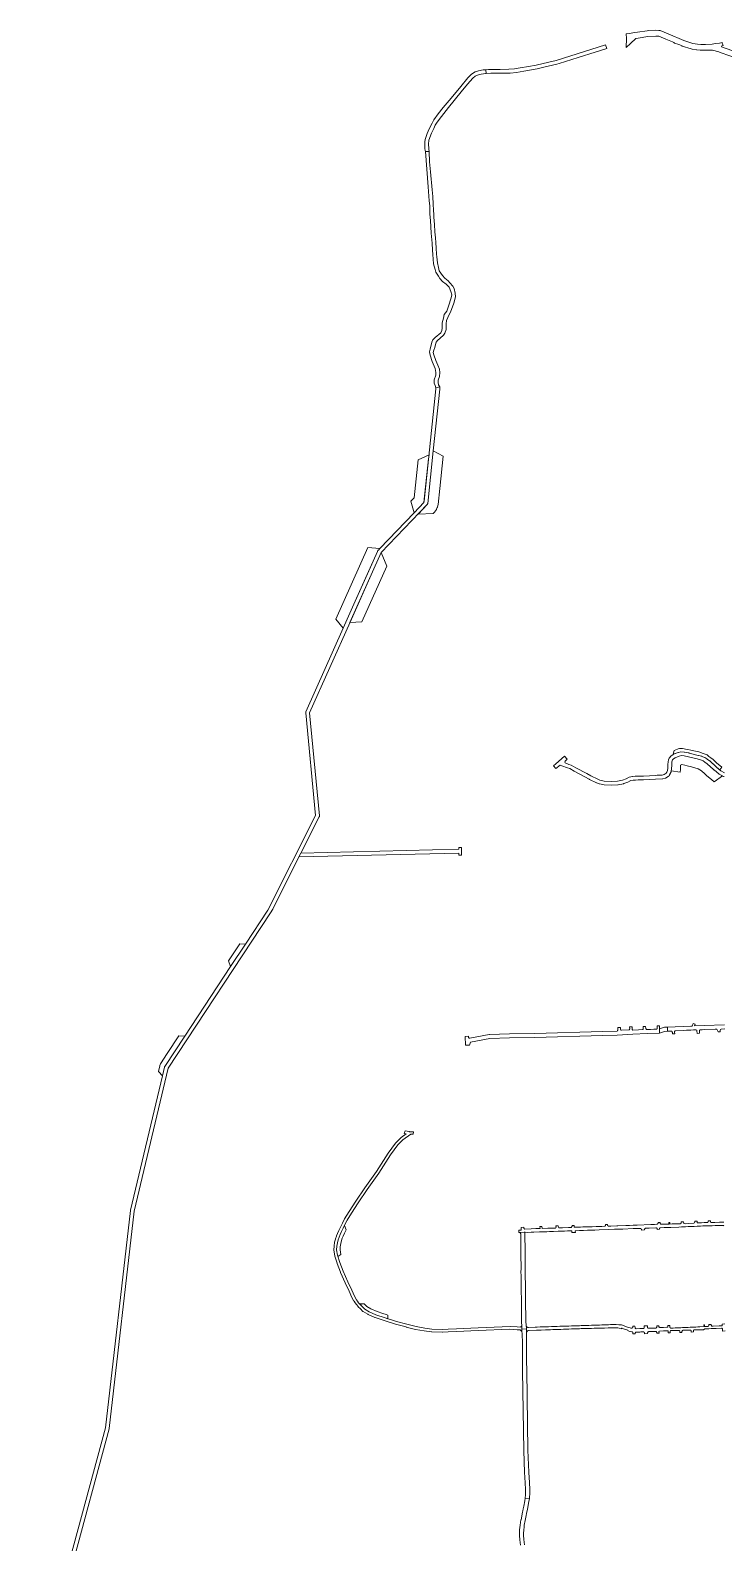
# Model space of a CAD drawing. Header units: inches. Extents: x 704148 to 723432, y 7075344 to 7101810.
# Drawn here: x 705026 to 708689, y 7089169 to 7097155 of the extents above; entities that cross this region are included whole.
import ezdxf

# ---------------------------------------------------------------- set-up
doc = ezdxf.new("R2010")
doc.units = ezdxf.units.IN
doc.header["$MEASUREMENT"] = 0
doc.layers.add('gisdb.gisadmin', color=7, linetype='Continuous', lineweight=9, true_color=0xccf5fc)

msp = doc.modelspace()

# ---------------------------------------------------------------- linework, layer by layer
at = {"layer": 'gisdb.gisadmin'}
for points in [[(708836.3276, 7096980.0461), (708674.6376, 7097036.4461), (708662.2108, 7097041.4551), (708628.4832, 7097051.0353), (708607.0332, 7097050.3553), (708606.5667, 7097050.3441), (708578.4167, 7097049.8841), (708577.2173, 7097049.8881), (708566.8373, 7097050.1281), (708564.3774, 7097050.285), (708546.1174, 7097052.195), (708544.9159, 7097052.3449), (708521.5459, 7097055.7349), (708516.599, 7097056.881), (708469.139, 7097072.151), (708466.502, 7097073.1364), (708456.2938, 7097077.4996), (708451.08, 7097079.53), (708429.29, 7097087.99), (708424.62, 7097090.4), (708418.23, 7097093.59), (708417.4091, 7097094.1198), (708383.4743, 7097108.6242), (708346.3334, 7097123.6811), (708329.7228, 7097124.8826), (708287.4905, 7097122.6783), (708236.0735, 7097114.3437), (708224.82, 7097111.36), (708196.5082, 7097085.4002), (708174.07, 7097065.1), (708174.4706, 7097112.4455), (708173.67, 7097136.07), (708188.7679, 7097138.4484), (708218.36, 7097143.11), (708233.02, 7097144.59), (708284.24, 7097152.95), (708289.2, 7097153.61), (708330.03, 7097155.34), (708346.18, 7097154.17), (708353.3, 7097153.66), (708395.16, 7097136.69), (708478.45, 7097101.09), (708515.2727, 7097089.2425), (708525.91, 7097085.82), (708549.28, 7097082.43), (708567.54, 7097080.52), (708591.7866, 7097080.2872), (708627.52, 7097081.42), (708644.79, 7097084.74), (708667.04, 7097087.63), (708680.0396, 7097090.2525), (708681.0065, 7097086.9093), (708685.0183, 7097074.4082), (708679.03, 7097072.66), (708676.21, 7097068.44), (708846.34, 7097008.75)], [(705025.8016, 7088305.8399), (705422.4463, 7089775.7638), (705554.5918, 7090923.3067), (705554.7005, 7090923.859), (705554.8109, 7090924.5222), (705723.6642, 7091634.738), (705734.6947, 7091681.2175), (705735.1119, 7091682.3191), (705735.529, 7091683.4206), (705736.1442, 7091684.4082), (705841.797, 7091844.5221), (705842.0003, 7091844.7405), (706084.2292, 7092211.5714), (706162.2461, 7092329.7907), (706280.8094, 7092509.4217), (706533.276, 7093008.956), (706480.5904, 7093551.1547), (706480.6187, 7093552.9273), (706480.845, 7093554.586), (706481.4709, 7093556.2383), (706679.0822, 7093998.1343), (706742.7081, 7094140.2968), (706807.6873, 7094285.762), (706860.3329, 7094403.4975), (706862.5052, 7094408.1172), (706863.3292, 7094409.6555), (706864.3495, 7094410.9691), (706871.6664, 7094418.6094), (707052.6586, 7094607.4317), (707105.4039, 7094662.5514), (707106.1151, 7094669.5217), (707168.4654, 7095261.8556), (707168.5311, 7095265.9549), (707167.888, 7095267.7439), (707188.3763, 7095273.0069), (707189.3095, 7095271.7172), (707188.9358, 7095260.8628), (707188.438, 7095260.9816), (707188.4273, 7095260.3169), (707154.1212, 7094934.0569), (707124.9014, 7094657.0306), (707124.675, 7094655.3719), (707124.0507, 7094653.8304), (707123.2284, 7094652.4029), (707122.2099, 7094651.2002), (707121.9049, 7094650.8726), (706880.0369, 7094398.417), (706841.2793, 7094311.8215), (706715.1593, 7094029.6954), (706500.7636, 7093550.4999), (706553.4449, 7093008.0795), (706553.5217, 7093006.6376), (706553.2989, 7093005.2005), (706552.978, 7093003.8758), (706552.4573, 7093002.5543), (706455.3672, 7092810.392), (706445.0527, 7092790.1658), (706306.2811, 7092515.3317), (706295.061, 7092494.6767), (705753.7744, 7091674.8185), (705574.4259, 7090920.4421), (705442.1753, 7089772.6793), (705442.0666, 7089772.1269), (705441.9526, 7089771.2422), (705044.9885, 7088300.2155)], [(708690.6463, 7093215.0699), (708687.0443, 7093215.7411), (708664.7525, 7093227.6123), (708662.2044, 7093229.0559), (708639.228, 7093248.082), (708638.3673, 7093248.8364), (708632.6743, 7093254.2433), (708618.2716, 7093266.6318), (708601.3827, 7093281.936), (708588.8045, 7093290.8808), (708580.5237, 7093297.0872), (708565.4096, 7093303.1244), (708548.7402, 7093307.6342), (708501.6467, 7093319.5946), (708478.9574, 7093323.95), (708464.9719, 7093325.3722), (708453.8853, 7093323.0348), (708431.2004, 7093314.3461), (708423.8471, 7093309.0142), (708418.3934, 7093302.5729), (708414.1896, 7093293.3627), (708413.9043, 7093276.0271), (708413.8697, 7093275.202), (708413.5017, 7093256.1089), (708413.3796, 7093255.1765), (708410.546, 7093242.321), (708410.0255, 7093240.467), (708405.8132, 7093230.4344), (708405.0267, 7093228.8431), (708399.7666, 7093219.7013), (708397.8136, 7093217.3828), (708395.2555, 7093215.756), (708380.9919, 7093206.4876), (708378.7543, 7093205.8027), (708366.94, 7093202.9249), (708365.4176, 7093202.7674), (708328.6969, 7093201.2827), (708265.2908, 7093197.6476), (708237.3897, 7093197.1453), (708237.2221, 7093197.1376), (708221.7002, 7093196.5598), (708210.7323, 7093195.704), (708198.299, 7093193.9717), (708181.6561, 7093184.7618), (708181.2742, 7093184.5722), (708160.8793, 7093177.3049), (708159.1793, 7093176.6863), (708131.7566, 7093171.3729), (708129.98, 7093171.0713), (708095.7591, 7093169.5204), (708094.9801, 7093169.49), (708057.2455, 7093170.94), (708056.1993, 7093170.9949), (708031.7573, 7093176.4613), (708030.4129, 7093176.6964), (708018.0747, 7093182.058), (708016.5856, 7093182.5514), (707978.8365, 7093199.8419), (707977.9307, 7093200.2781), (707955.1544, 7093212.7845), (707898.6831, 7093243.8037), (707874.9341, 7093256.9294), (707863.846, 7093260.2738), (707833.856, 7093271.876), (707823.8285, 7093275.1754), (707802.3809, 7093258.0408), (707789.8664, 7093270.9711), (707802.0351, 7093282.1371), (707848.2948, 7093322.1177), (707860.95, 7093307.3864), (707851.0347, 7093296.8947), (707849.5359, 7093292.6288), (707849.3053, 7093290.0924), (707850.7984, 7093286.734), (707870.342, 7093279.1937), (707882.92, 7093275.27), (707907.8415, 7093261.584), (707964.6678, 7093230.377), (707964.7064, 7093230.3561), (707987.06, 7093218.08), (708023.62, 7093201.29), (708034.53, 7093196.28), (708057.77, 7093190.94), (708094.59, 7093189.49), (708127.52, 7093190.94), (708153.19, 7093195.79), (708172.57, 7093202.58), (708189.92, 7093212.16), (708206.02, 7093215.16), (708207.7034, 7093215.4921), (708219.88, 7093216.48), (708220.5874, 7093216.532), (708236.38, 7093217.12), (708264.24, 7093217.62), (708264.3254, 7093217.6243), (708327.8722, 7093221.2659), (708328.0684, 7093221.2731), (708337.36, 7093221.54), (708364.12, 7093222.74), (708374.02, 7093225.27), (708384.33, 7093232.8), (708387.49, 7093238.5), (708391.03, 7093246.8), (708393.61, 7093258.24), (708393.9046, 7093276.4522), (708394.19, 7093294.1), (708395.98, 7093300.97), (708396.6079, 7093303.2801), (708400.4018, 7093311.4259), (708401.8393, 7093313.8882), (708409.28, 7093322.83), (708421.58, 7093331.91), (708423.4098, 7093332.7946), (708447.6282, 7093342.0406), (708448.7963, 7093342.3861), (708461.5866, 7093345.1164), (708479.8, 7093343.95), (708481.4734, 7093343.809), (708505.48, 7093339.23), (708506.4425, 7093339.0174), (708554.33, 7093326.84), (708554.9596, 7093326.6454), (708572.34, 7093321.89), (708573.1257, 7093321.5808), (708588.88, 7093315.26), (708589.3809, 7093315.0212), (708598.7246, 7093308.2714), (708600.2669, 7093307.2959), (708613.8013, 7093297.6161), (708614.25, 7093297.25), (708631.55, 7093281.59), (708631.9255, 7093281.248), (708646.558, 7093268.6393), (708646.65, 7093268.55), (708651.98, 7093263.5), (708673.3373, 7093245.7367), (708692.5099, 7093235.0699)], [(708694.1665, 7091882.6058), (708674.77, 7091880.85), (708671.18, 7091878.86), (708669.79, 7091874.67), (708670.013, 7091866.5289), (708658.4181, 7091866.1036), (708656.07, 7091874.55), (708652, 7091880.32), (708643.64, 7091880.97), (708586.56, 7091878.87), (708586.2026, 7091878.8577), (708574.8433, 7091877.996), (708569.5993, 7091877.7964), (708565.57, 7091877.643), (708564.9349, 7091877.5849), (708564.3095, 7091877.4596), (708563.7271, 7091877.2785), (708563.1662, 7091877.0391), (708562.7185, 7091876.7965), (708561.9732, 7091876.2698), (708561.3164, 7091875.6361), (708560.7632, 7091874.9102), (708560.3266, 7091874.1087), (708560.0166, 7091873.2503), (708559.8404, 7091872.3549), (708559.802, 7091871.443), (708560.1952, 7091859.8731), (708547.7937, 7091858.9595), (708547.33, 7091871.36), (708547.02, 7091873.52), (708545.93, 7091875.43), (708544.14, 7091876.57), (708541.95, 7091877.14), (708529.19, 7091876.66), (708515.47, 7091875.97), (708509.83, 7091875.68), (708491.56, 7091875.02), (708476.61, 7091874.24), (708432.65, 7091871.99), (708430.77, 7091871.14), (708429.13, 7091869.35), (708429.06, 7091865.05), (708429.4081, 7091856.4597), (708417.3687, 7091856.0349), (708417.0856, 7091862.8272), (708417.042, 7091865.0873), (708416.9344, 7091866.0245), (708416.6812, 7091866.9331), (708416.2884, 7091867.7908), (708415.766, 7091868.5762), (708415.1268, 7091869.2699), (708414.3866, 7091869.8547), (708413.5638, 7091870.3161), (708412.6789, 7091870.6427), (708411.7536, 7091870.8263), (708410.811, 7091870.8625), (708391.7651, 7091870.0924), (708391.9353, 7091891.7229), (708514.8541, 7091897.4613), (708515.012, 7091897.4653), (708521.2213, 7091897.719), (708527.5513, 7091910.6812), (708538.232, 7091908.1974), (708534.6047, 7091898.2658), (708585.6447, 7091900.3513), (708693.1096, 7091904.0799)], [(708689.32, 7090842.06), (708688.45, 7090843.4), (708687.64, 7090844.29), (708686.49, 7090844.79), (708685.48, 7090845.03), (708672.95, 7090844.63), (708658.15, 7090844.03), (708643.28, 7090843.71), (708628.1, 7090843.31), (708612.93, 7090842.91), (708578.06, 7090841.99), (708566.05, 7090841.67), (708548.01, 7090840.6786), (708533.0326, 7090839.8555), (708517.8332, 7090839.0201), (708501.8653, 7090838.4454), (708501.6592, 7090838.4344), (708501.4537, 7090838.4163), (708485.8814, 7090837.2642), (708465.9, 7090836.52), (708450.91, 7090835.94), (708409.995, 7090834.5128), (708390.42, 7090833.83), (708377.0498, 7090833.3851), (708375.4042, 7090833.3303), (708374.9016, 7090833.3136), (708374.2943, 7090833.2934), (708354.378, 7090832.6307), (708354.1687, 7090832.6201), (708353.96, 7090832.6022), (708353.7519, 7090832.577), (708353.5449, 7090832.5445), (708353.3392, 7090832.5048), (708353.1349, 7090832.458), (708352.9324, 7090832.4041), (708352.7319, 7090832.3431), (708352.5337, 7090832.2752), (708352.338, 7090832.2004), (708352.145, 7090832.1188), (708351.9549, 7090832.0305), (708351.7681, 7090831.9356), (708351.5847, 7090831.8343), (708351.4049, 7090831.7266), (708351.229, 7090831.6127), (708351.0572, 7090831.4928), (708350.8897, 7090831.3669), (708350.5684, 7090831.0979), (708350.4149, 7090830.9552), (708350.1235, 7090830.6542), (708349.8538, 7090830.3335), (708349.7275, 7090830.1663), (708349.6071, 7090829.9948), (708349.4928, 7090829.8191), (708349.2829, 7090829.4565), (708349.0988, 7090829.0801), (708348.9414, 7090828.6917), (708348.8115, 7090828.2933), (708348.7571, 7090828.091), (708348.6696, 7090827.6812), (708348.6367, 7090827.4742), (708348.6109, 7090827.2663), (708348.5814, 7090826.8483), (708348.581, 7090826.4293), (708348.6514, 7090824.3676), (708337.2069, 7090823.8711), (708337.144, 7090825.9662), (708336.9648, 7090827.0083), (708336.6132, 7090828.0056), (708336.0993, 7090828.9298), (708335.4377, 7090829.7546), (708334.6471, 7090830.4569), (708333.7499, 7090831.0165), (708332.7716, 7090831.4177), (708331.7398, 7090831.6491), (708330.6838, 7090831.7042), (708295.2602, 7090830.2947), (708295.26, 7090830.2997), (708276.2971, 7090829.7231), (708275.369, 7090829.6809), (708274.46, 7090829.4885), (708273.5944, 7090829.1511), (708272.795, 7090828.6776), (708272.0832, 7090828.0806), (708271.4778, 7090827.3759), (708270.9948, 7090826.5822), (708270.6471, 7090825.7207), (708270.444, 7090824.8141), (708270.3907, 7090823.8865), (708270.4889, 7090822.9627), (708270.5527, 7090820.9794), (708253.8006, 7090820.2526), (708253.7174, 7090823.0485), (708253.7075, 7090823.2577), (708253.6904, 7090823.4664), (708253.6659, 7090823.6744), (708253.6342, 7090823.8815), (708253.5953, 7090824.0872), (708253.5493, 7090824.2915), (708253.4961, 7090824.4941), (708253.4359, 7090824.6947), (708253.3687, 7090824.8931), (708253.2947, 7090825.089), (708253.2139, 7090825.2822), (708253.1263, 7090825.4724), (708253.0322, 7090825.6595), (708252.9316, 7090825.8432), (708252.8247, 7090826.0233), (708252.7115, 7090826.1995), (708252.5923, 7090826.3717), (708252.4671, 7090826.5396), (708252.3362, 7090826.703), (708252.1996, 7090826.8618), (708252.0576, 7090827.0157), (708251.9102, 7090827.1645), (708251.7578, 7090827.3082), (708251.6005, 7090827.4464), (708251.4384, 7090827.579), (708251.2718, 7090827.7059), (708251.1008, 7090827.8269), (708250.9258, 7090827.9419), (708250.7468, 7090828.0507), (708250.5642, 7090828.1532), (708250.3781, 7090828.2492), (708250.1887, 7090828.3387), (708249.9964, 7090828.4215), (708249.8013, 7090828.4976), (708249.6036, 7090828.5668), (708249.4036, 7090828.629), (708249.2016, 7090828.6843), (708248.9978, 7090828.7324), (708248.7924, 7090828.7735), (708248.5858, 7090828.8073), (708248.378, 7090828.8339), (708248.1695, 7090828.8532), (708247.9604, 7090828.8653), (708247.751, 7090828.87), (708247.5416, 7090828.8674), (708239.5452, 7090828.6295), (708210.5903, 7090827.768), (708210.558, 7090827.7668), (708210.558, 7090827.767), (708156.45, 7090825.8), (708111.1176, 7090825.0547), (708079.2449, 7090823.9389), (708031.4042, 7090821.6056), (708007.4219, 7090820.4359), (707969.4496, 7090818.9836), (707948.35, 7090818.32), (707926.73, 7090817.59), (707904.74, 7090816.85), (707904.9202, 7090808.1521), (707886.8725, 7090808.0309), (707886.55, 7090816.23), (707863.3, 7090815.44), (707846.86, 7090814.89), (707829.76, 7090814.31), (707813.61, 7090813.76), (707788.62, 7090812.92), (707768.17, 7090812.08), (707753.373, 7090811.5974), (707715.12, 7090810.35), (707685.25, 7090809.35), (707671.26, 7090808.81), (707653.3, 7090808.11), (707639.1848, 7090808.5107), (707638.1736, 7090808.5394), (707634.63, 7090808.64), (707609.27, 7090807.47), (707606.76, 7090807.71), (707605.8734, 7090807.7342), (707605.6045, 7090818.8909), (707616.01, 7090819.27), (707617.73, 7090820.35), (707618.69, 7090822.33), (707618.62, 7090829.99), (707618.4936, 7090833.895), (707632.4716, 7090834.7089), (707632.52, 7090833.61), (707633.37, 7090828.53), (707636.07, 7090826.16), (707638.1, 7090825.49), (707671.22, 7090826.92), (707695.85, 7090827.98), (707698.73, 7090828.1), (707718.32, 7090828.63), (707718.0166, 7090839.4429), (707728.6391, 7090839.8201), (707728.81, 7090830.56), (707730.0958, 7090828.8485), (707759.9577, 7090829.8333), (707759.93, 7090830.24), (707782.65, 7090830.83), (707788.4485, 7090830.7729), (707799.6115, 7090831.141), (707800.25, 7090831.31), (707801.63, 7090832.69), (707802.88, 7090834.95), (707802.24, 7090840.88), (707802.1781, 7090842.4316), (707814.8294, 7090842.8808), (707815.31, 7090834.95), (707818.26, 7090832), (707836.354, 7090832.588), (707868.834, 7090833.74), (707882.487, 7090834.216), (707888.276, 7090840.358), (707888.1627, 7090845.0216), (707898.8124, 7090844.356), (707899.03, 7090834.97), (707923.94, 7090835.63), (707931.72, 7090835.99), (707944.73, 7090836.59), (707950.89, 7090836.87), (707986.09, 7090837.93), (707993.59, 7090838.05), (708014.1632, 7090838.7902), (708017.1229, 7090838.8967), (708019.16, 7090838.97), (708044.29, 7090839.88), (708058.57, 7090840.33), (708059.63, 7090840.56), (708060.71, 7090841.01), (708061.82, 7090841.6), (708062.7, 7090842.39), (708063.28, 7090843.19), (708063.51, 7090843.69), (708063.68, 7090844.83), (708063.4488, 7090849.7174), (708075.0429, 7090850.137), (708075.17, 7090845.86), (708075.3, 7090844.99), (708075.6, 7090844.08), (708076.03, 7090843.21), (708076.69, 7090842.39), (708077.57, 7090841.8), (708078.41, 7090841.43), (708079.27, 7090841.2), (708080.56, 7090841.15), (708092.46, 7090841.53), (708123.32, 7090842.61), (708128.438, 7090842.7882), (708172.16, 7090844.31), (708190.85, 7090845.09), (708210.23, 7090845.72), (708225.04, 7090846.2), (708228.22, 7090846.3), (708231.825, 7090846.485), (708302.7, 7090849.42), (708323.07, 7090850.36), (708337.12, 7090851.01), (708339.51, 7090852.31), (708342.12, 7090855.35), (708342.5141, 7090857.9876), (708342.77, 7090859.7), (708353.4655, 7090859.8914), (708353.5018, 7090858.4877), (708353.61, 7090854.3), (708353.73, 7090853.83), (708353.98, 7090853.37), (708355.01, 7090852.22), (708355.95, 7090851.57), (708357.29, 7090850.95), (708358.33, 7090850.69), (708359.4, 7090850.64), (708367.34, 7090850.62), (708383.4, 7090851.28), (708399.17, 7090851.8), (708398.7787, 7090860.5507), (708403.5705, 7090860.7691), (708403.93, 7090852.25), (708416.808, 7090853.435), (708435.8, 7090854), (708458.71, 7090854.05), (708463.62, 7090856.35), (708464.2, 7090859.02), (708464.0113, 7090863.5131), (708475.4488, 7090864.0163), (708475.49, 7090863.17), (708478.18, 7090855.35), (708484.65, 7090853.73), (708501.0621, 7090854.9236), (708530.415, 7090856.2365), (708533.43, 7090858.05), (708535.85, 7090863.17), (708535.9982, 7090866.6038), (708548.2218, 7090866.939), (708548.45, 7090861.3), (708548.59, 7090860.26), (708549.06, 7090859.45), (708549.58, 7090858.79), (708550.86, 7090857.97), (708551.51, 7090857.8), (708562.7129, 7090858.0115), (708565.1446, 7090858.1451), (708567.9235, 7090858.2258), (708570.3845, 7090858.2913), (708585.39, 7090859.4), (708602.13, 7090859.46), (708604.87, 7090860.98), (708605.79, 7090864.33), (708605.8771, 7090868.5522), (708619.1461, 7090868.9872), (708619.4, 7090862.81), (708621.62, 7090860.08), (708641.58, 7090860.19), (708665.46, 7090861.36), (708689.11, 7090862.62)], [(708695.3941, 7090287.8032), (708682.639, 7090287.1031), (708682.1601, 7090296.4201), (708682.0175, 7090297.4486), (708681.6999, 7090298.4372), (708681.2166, 7090299.3562), (708680.5821, 7090300.1782), (708679.8155, 7090300.8785), (708679.3806, 7090301.1555), (708678.9397, 7090301.4363), (708677.9808, 7090301.8348), (708676.9677, 7090302.0621), (708675.9305, 7090302.1113), (708649.3804, 7090301.063), (708628.5401, 7090300.2401), (708622.2101, 7090299.9901), (708610.4723, 7090299.027), (708604.6601, 7090298.5501), (708588.08, 7090297.91), (708580.87, 7090294.04), (708571.47, 7090294.11), (708561.49, 7090294.01), (708551.61, 7090293.91), (708532.13, 7090293.12), (708530.91, 7090292.86), (708530.03, 7090292.51), (708529.25, 7090291.86), (708528.45, 7090290.2), (708528.36, 7090289.5), (708528.29, 7090288.74), (708528.4265, 7090282.3606), (708516.4001, 7090282.001), (708516.36, 7090286.18), (708516.2, 7090287.96), (708515.84, 7090289.18), (708515.17, 7090290.39), (708514.22, 7090291.19), (708512.89, 7090291.93), (708512.05, 7090292.12), (708510.86, 7090292.21), (708491.95, 7090291.7), (708473.13, 7090291.14), (708471.83, 7090290.82), (708470.85, 7090290.25), (708469.77, 7090289.31), (708469.04, 7090288.13), (708468.3, 7090286.52), (708467.96, 7090285.45), (708467.89, 7090283.75), (708468.003, 7090280.2678), (708456.555, 7090279.8431), (708456.47, 7090286.46), (708456.31, 7090287.38), (708455.93, 7090288.22), (708455.27, 7090289.07), (708454.62, 7090289.69), (708453.85, 7090290.07), (708452.98, 7090290.31), (708449.78, 7090290.39), (708431.97, 7090289.54), (708408.13, 7090289.23), (708405.5, 7090286.6), (708405.8437, 7090277.962), (708394.7683, 7090277.5512), (708394.61, 7090288.54), (708370.18, 7090287.62), (708348.79, 7090287.08), (708346.46, 7090284.85), (708346.6983, 7090275.7681), (708334.6906, 7090275.3226), (708334.54, 7090279.82), (708334.11, 7090281.48), (708333.53, 7090282.73), (708332.67, 7090283.63), (708331.55, 7090284.57), (708330.15, 7090285.14), (708328.57, 7090285.36), (708311.45, 7090284.65), (708311.4391, 7090284.4894), (708300.4464, 7090284.082), (708292.3905, 7090283.8253), (708291.4528, 7090283.7238), (708290.5426, 7090283.4767), (708289.6824, 7090283.0899), (708288.8934, 7090282.5732), (708288.1951, 7090281.9392), (708287.6048, 7090281.2036), (708287.1371, 7090280.3846), (708286.8035, 7090279.5024), (708286.6123, 7090278.5789), (708286.5681, 7090277.6367), (708286.6871, 7090273.5501), (708270.0858, 7090272.9378), (708269.9694, 7090276.85), (708269.9597, 7090277.056), (708269.9429, 7090277.2615), (708269.9191, 7090277.4664), (708269.8883, 7090277.6703), (708269.8505, 7090277.873), (708269.8057, 7090278.0743), (708269.7541, 7090278.274), (708269.6956, 7090278.4717), (708269.6303, 7090278.6674), (708269.5584, 7090278.8607), (708269.4799, 7090279.0513), (708269.3948, 7090279.2392), (708269.3034, 7090279.4241), (708269.2057, 7090279.6057), (708269.1017, 7090279.7838), (708268.9917, 7090279.9582), (708268.8758, 7090280.1288), (708268.7541, 7090280.2953), (708268.6268, 7090280.4575), (708268.4939, 7090280.6152), (708268.3557, 7090280.7683), (708268.2123, 7090280.9165), (708268.0639, 7090281.0597), (708267.9107, 7090281.1978), (708267.7528, 7090281.3304), (708267.5905, 7090281.4576), (708267.4239, 7090281.5792), (708267.2532, 7090281.6949), (708267.0786, 7090281.8047), (708266.9004, 7090281.9084), (708266.7187, 7090282.0059), (708266.5337, 7090282.0972), (708266.3458, 7090282.182), (708266.155, 7090282.2603), (708265.9616, 7090282.3321), (708265.7659, 7090282.3971), (708265.5681, 7090282.4554), (708265.3684, 7090282.5068), (708265.167, 7090282.5513), (708264.9643, 7090282.5889), (708264.7603, 7090282.6195), (708264.5554, 7090282.6431), (708264.3499, 7090282.6596), (708264.1439, 7090282.6691), (708263.9377, 7090282.6714), (708263.7315, 7090282.6667), (708251.54, 7090282.1776), (708245.2332, 7090281.9669), (708226.6485, 7090281.3461), (708226.4399, 7090281.3355), (708226.2317, 7090281.3177), (708226.0242, 7090281.2925), (708225.8178, 7090281.2602), (708225.6126, 7090281.2207), (708225.409, 7090281.1741), (708225.207, 7090281.1205), (708225.0071, 7090281.0598), (708224.8094, 7090280.9922), (708224.6141, 7090280.9178), (708224.4216, 7090280.8366), (708224.232, 7090280.7488), (708224.0456, 7090280.6544), (708223.8626, 7090280.5536), (708223.6832, 7090280.4464), (708223.5077, 7090280.3331), (708223.3362, 7090280.2138), (708223.1689, 7090280.0885), (708223.0062, 7090279.9575), (708222.848, 7090279.8209), (708222.6948, 7090279.6789), (708222.5466, 7090279.5316), (708222.4036, 7090279.3793), (708222.2659, 7090279.2221), (708222.1339, 7090279.0602), (708222.0075, 7090278.8937), (708221.8871, 7090278.723), (708221.7726, 7090278.5482), (708221.6643, 7090278.3695), (708221.5623, 7090278.1872), (708221.4667, 7090278.0014), (708221.3776, 7090277.8124), (708221.2952, 7090277.6204), (708221.2195, 7090277.4257), (708221.1506, 7090277.2284), (708221.0886, 7090277.0288), (708221.0337, 7090276.8273), (708220.9857, 7090276.6239), (708220.9449, 7090276.419), (708220.9113, 7090276.2128), (708220.8848, 7090276.0055), (708220.8656, 7090275.7974), (708220.8536, 7090275.5888), (708220.8489, 7090275.38), (708220.8515, 7090275.171), (708220.9373, 7090272.2886), (708208.9335, 7090272.2357), (708208.7869, 7090277.1628), (708208.7772, 7090277.369), (708208.7604, 7090277.5747), (708208.7366, 7090277.7798), (708208.7057, 7090277.9839), (708208.6678, 7090278.1868), (708208.623, 7090278.3883), (708208.5712, 7090278.5881), (708208.5126, 7090278.7861), (708208.4473, 7090278.9819), (708208.3752, 7090279.1753), (708208.2965, 7090279.3662), (708208.2113, 7090279.5542), (708208.1197, 7090279.7392), (708208.0218, 7090279.9209), (708207.9177, 7090280.0992), (708207.8075, 7090280.2737), (708207.6914, 7090280.4444), (708207.5695, 7090280.611), (708207.4419, 7090280.7732), (708207.3088, 7090280.931), (708207.1703, 7090281.0842), (708207.0267, 7090281.2324), (708206.8781, 7090281.3757), (708206.7246, 7090281.5137), (708206.5664, 7090281.6464), (708206.4038, 7090281.7736), (708206.2369, 7090281.8951), (708206.066, 7090282.0108), (708205.8911, 7090282.1205), (708205.7126, 7090282.2241), (708205.5306, 7090282.3216), (708205.3454, 7090282.4127), (708205.1571, 7090282.4974), (708204.9661, 7090282.5756), (708204.7725, 7090282.6472), (708204.5765, 7090282.712), (708204.3784, 7090282.7701), (708204.1784, 7090282.8213), (708203.9768, 7090282.8657), (708193.496, 7090284.9814), (708193.0077, 7090285.0799), (708183.0863, 7090288.4341), (708182.5302, 7090290.868), (708181.0646, 7090291.3975), (708176.7484, 7090292.9569), (708169.2194, 7090295.6772), (708158.5052, 7090299.5482), (708151.6571, 7090302.0224), (708149.2987, 7090302.7658), (708149.3723, 7090298.7578), (708136.0812, 7090302.1505), (708128.998, 7090304.0282), (708078.2777, 7090303.5451), (708059.6576, 7090303.0663), (708045.4421, 7090302.7008), (708032.4466, 7090302.3666), (708018.4508, 7090302.0068), (708004.455, 7090301.6469), (707990.4592, 7090301.287), (707976.4634, 7090300.9272), (707962.4667, 7090300.5673), (707952.5141, 7090300.3114), (707948.472, 7090300.175), (707935.48, 7090299.737), (707927.0558, 7090299.4524), (707895.9895, 7090298.3793), (707895.664, 7090298.394), (707884.705, 7090298.024), (707870.712, 7090297.552), (707856.72, 7090297.081), (707842.728, 7090296.609), (707828.736, 7090296.137), (707814.743, 7090295.665), (707800.751, 7090295.193), (707786.759, 7090294.721), (707772.766, 7090294.249), (707758.774, 7090293.778), (707754.9488, 7090293.6487), (707747.741, 7090293.405), (707747.3417, 7090293.3566), (707746.7589, 7090293.286), (707746.755, 7090293.336), (707724.6272, 7090292.5575), (707723.754, 7090292.597), (707699.801, 7090291.801), (707661.719, 7090290.536), (707659.2382, 7090290.2693), (707656.8232, 7090289.6423), (707654.5259, 7090288.6686), (707652.3959, 7090287.3692), (707650.479, 7090285.772), (707650.4848, 7090285.4564), (707646.4084, 7090280.8785), (707646.2927, 7090288.7587), (707646.1453, 7090298.7997), (707646.019, 7090307.401), (707645.5611, 7090310.7788), (707650.0705, 7090308.1472), (707650.082, 7090307.52), (707652.2735, 7090306.8708), (707654.527, 7090306.4889), (707656.81, 7090306.38), (707693.196, 7090307.603), (707702.791, 7090307.926), (707718.782, 7090308.463), (707733.773, 7090308.967), (707745.4968, 7090309.3611), (707746.8618, 7090309.407), (707748.765, 7090309.471), (707750.5196, 7090309.53), (707763.757, 7090309.975), (707778.748, 7090310.479), (707793.74, 7090310.983), (707808.731, 7090311.487), (707823.723, 7090311.991), (707834.793, 7090312.363), (707835.0303, 7090312.3926), (707857.9729, 7090313.1925), (707858.738, 7090313.158), (707869.6982, 7090313.5272), (707884.258, 7090314.018), (707895.287, 7090314.39), (707896.3221, 7090314.5157), (707897.2435, 7090314.7955), (707927.0402, 7090315.4614), (707935.423, 7090315.744), (707948.915, 7090316.199), (707962.407, 7090316.654), (707976.399, 7090317.126), (707990.391, 7090317.597), (708004.383, 7090318.069), (708018.375, 7090318.541), (708031.868, 7090318.996), (708045.36, 7090319.451), (708056.198, 7090319.817), (708057.0425, 7090319.9193), (708079.0427, 7090320.7091), (708079.2409, 7090320.6684), (708080.185, 7090320.626), (708091.144, 7090320.995), (708105.202, 7090321.469), (708116.59, 7090321.853), (708120.2391, 7090321.6612), (708133.7541, 7090320.4053), (708133.7838, 7090320.404), (708148.9874, 7090319.7082), (708181.0774, 7090308.1141), (708193.9897, 7090303.7488), (708197.6897, 7090302.4979), (708200.6862, 7090301.893), (708200.8904, 7090301.8554), (708201.0958, 7090301.825), (708201.3021, 7090301.8016), (708201.5092, 7090301.7854), (708201.7166, 7090301.7764), (708201.9243, 7090301.7746), (708202.1318, 7090301.7799), (708202.3391, 7090301.7925), (708202.5458, 7090301.8122), (708202.7517, 7090301.839), (708202.9566, 7090301.873), (708203.1602, 7090301.914), (708203.3622, 7090301.962), (708203.5624, 7090302.017), (708203.7606, 7090302.0789), (708203.9566, 7090302.1476), (708204.15, 7090302.2231), (708204.3408, 7090302.3052), (708204.5285, 7090302.3938), (708204.7131, 7090302.4889), (708204.8943, 7090302.5903), (708205.0719, 7090302.698), (708205.2456, 7090302.8117), (708205.4153, 7090302.9314), (708205.5808, 7090303.0568), (708205.7418, 7090303.1879), (708205.8982, 7090303.3245), (708206.0498, 7090303.4665), (708206.1964, 7090303.6136), (708206.3377, 7090303.7657), (708206.4738, 7090303.9225), (708206.6043, 7090304.084), (708206.7292, 7090304.2499), (708206.8482, 7090304.4201), (708206.9613, 7090304.5942), (708207.0683, 7090304.7722), (708207.1691, 7090304.9538), (708207.2635, 7090305.1387), (708207.3515, 7090305.3268), (708207.4329, 7090305.5178), (708207.5077, 7090305.7115), (708207.5757, 7090305.9077), (708207.6368, 7090306.1062), (708207.6911, 7090306.3066), (708207.7384, 7090306.5088), (708207.7787, 7090306.7125), (708207.8119, 7090306.9175), (708207.838, 7090307.1235), (708207.857, 7090307.3303), (708207.8687, 7090307.5376), (708207.8733, 7090307.7452), (708207.8708, 7090307.9528), (708207.7133, 7090313.2466), (708219.7059, 7090313.6719), (708219.749, 7090312.2225), (708219.9592, 7090305.158), (708219.9689, 7090304.9528), (708219.9855, 7090304.7482), (708220.0091, 7090304.5442), (708220.0397, 7090304.3411), (708220.0772, 7090304.1392), (708220.1216, 7090303.9387), (708220.1729, 7090303.7399), (708220.2309, 7090303.5429), (708220.2956, 7090303.348), (708220.367, 7090303.1554), (708220.4449, 7090302.9654), (708220.5293, 7090302.7782), (708220.62, 7090302.594), (708220.717, 7090302.413), (708220.8201, 7090302.2354), (708220.9292, 7090302.0614), (708221.0442, 7090301.8913), (708221.165, 7090301.7252), (708221.2914, 7090301.5634), (708221.4232, 7090301.4059), (708221.5604, 7090301.2531), (708221.7027, 7090301.1051), (708221.85, 7090300.962), (708222.0021, 7090300.824), (708222.1588, 7090300.6913), (708222.32, 7090300.5641), (708222.4854, 7090300.4424), (708222.6549, 7090300.3265), (708222.8283, 7090300.2165), (708223.0053, 7090300.1124), (708223.1858, 7090300.0145), (708223.3696, 7090299.9228), (708223.5563, 7090299.8374), (708223.7459, 7090299.7585), (708223.9381, 7090299.6861), (708224.1326, 7090299.6204), (708224.3293, 7090299.5613), (708224.5279, 7090299.509), (708224.7281, 7090299.4635), (708224.9298, 7090299.4249), (708225.1327, 7090299.3932), (708225.3366, 7090299.3685), (708225.5412, 7090299.3508), (708225.7462, 7090299.3401), (708225.9516, 7090299.3364), (708226.1569, 7090299.3397), (708244.6978, 7090299.9591), (708250.8787, 7090300.1655), (708263.3203, 7090300.6647), (708263.528, 7090300.6766), (708263.7351, 7090300.6958), (708263.9415, 7090300.7221), (708264.1469, 7090300.7555), (708264.3509, 7090300.7961), (708264.5534, 7090300.8437), (708264.7542, 7090300.8983), (708264.953, 7090300.9598), (708265.1494, 7090301.0282), (708265.3435, 7090301.1033), (708265.5347, 7090301.1851), (708265.7231, 7090301.2735), (708265.9082, 7090301.3684), (708266.09, 7090301.4697), (708266.2681, 7090301.5771), (708266.4424, 7090301.6907), (708266.6127, 7090301.8103), (708266.7787, 7090301.9357), (708266.9402, 7090302.0668), (708267.0972, 7090302.2034), (708267.2492, 7090302.3453), (708267.3963, 7090302.4925), (708267.5382, 7090302.6447), (708267.6747, 7090302.8016), (708267.8057, 7090302.9633), (708267.931, 7090303.1293), (708268.0505, 7090303.2997), (708268.164, 7090303.474), (708268.2714, 7090303.6522), (708268.3726, 7090303.834), (708268.4674, 7090304.0192), (708268.5557, 7090304.2076), (708268.6374, 7090304.3989), (708268.7125, 7090304.5929), (708268.7807, 7090304.7895), (708268.8422, 7090304.9882), (708268.8967, 7090305.189), (708268.9442, 7090305.3916), (708268.9846, 7090305.5957), (708269.0179, 7090305.801), (708269.0441, 7090306.0074), (708269.0632, 7090306.2146), (708269.075, 7090306.4223), (708269.0797, 7090306.6303), (708269.0771, 7090306.8383), (708268.8734, 7090313.6842), (708268.8581, 7090314.1983), (708285.5939, 7090314.3275), (708285.7839, 7090307.6128), (708285.9103, 7090306.579), (708286.2137, 7090305.5826), (708286.6847, 7090304.6536), (708287.3093, 7090303.8202), (708288.0687, 7090303.1073), (708288.9399, 7090302.5364), (708289.8967, 7090302.1249), (708290.9102, 7090301.8849), (708291.95, 7090301.8239), (708299.9491, 7090302.1117), (708299.9979, 7090302.1137), (708310.9408, 7090302.5588), (708328.9108, 7090302.6388), (708331.0208, 7090303.0288), (708332.1908, 7090303.6488), (708333.3608, 7090304.6488), (708334.1408, 7090305.9288), (708334.6508, 7090307.2188), (708334.8708, 7090308.8288), (708334.6258, 7090315.1826), (708345.5685, 7090315.4093), (708345.72, 7090311.24), (708346.14, 7090309.51), (708347.03, 7090308.02), (708348.47, 7090306.74), (708350.19, 7090306), (708352.01, 7090305.82), (708369.78, 7090306.49), (708387.72, 7090307.09), (708389.62, 7090307.46), (708391.33, 7090308.45), (708392.54, 7090309.86), (708393.31, 7090311.37), (708393.55, 7090312.99), (708393.4262, 7090316.4009), (708404.0003, 7090316.62), (708404.1345, 7090308.0896), (708404.1428, 7090307.8817), (708404.1583, 7090307.6742), (708404.181, 7090307.4674), (708404.2109, 7090307.2615), (708404.2478, 7090307.0568), (708404.2919, 7090306.8534), (708404.343, 7090306.6517), (708404.401, 7090306.4519), (708404.466, 7090306.2543), (708404.5377, 7090306.059), (708404.6162, 7090305.8663), (708404.7013, 7090305.6764), (708404.7929, 7090305.4896), (708404.891, 7090305.3061), (708404.9953, 7090305.1262), (708405.1059, 7090304.9499), (708405.2225, 7090304.7776), (708405.345, 7090304.6094), (708405.4732, 7090304.4456), (708405.6071, 7090304.2863), (708405.7464, 7090304.1317), (708405.8909, 7090303.9821), (708406.0406, 7090303.8376), (708406.1952, 7090303.6983), (708406.3545, 7090303.5645), (708406.5184, 7090303.4363), (708406.6866, 7090303.3139), (708406.8589, 7090303.1973), (708407.0352, 7090303.0868), (708407.2153, 7090302.9825), (708407.3988, 7090302.8845), (708407.5856, 7090302.7929), (708407.7755, 7090302.7079), (708407.9682, 7090302.6295), (708408.1635, 7090302.5578), (708408.3612, 7090302.4929), (708408.561, 7090302.4349), (708408.7627, 7090302.3839), (708408.9661, 7090302.3399), (708409.1708, 7090302.303), (708409.3767, 7090302.2732), (708409.5836, 7090302.2506), (708409.791, 7090302.2351), (708409.9989, 7090302.2268), (708410.415, 7090302.232), (708421.262, 7090302.7615), (708431.2512, 7090303.2261), (708441.2374, 7090303.7521), (708451.2258, 7090304.2331), (708461.2146, 7090304.7072), (708471.2035, 7090305.1785), (708481.1888, 7090305.7197), (708491.1794, 7090306.154), (708501.1712, 7090306.5584), (708511.1618, 7090306.9925), (708521.1509, 7090307.4587), (708531.14, 7090307.9248), (708541.1292, 7090308.391), (708551.1183, 7090308.8571), (708562.5248, 7090309.3894), (708584.6358, 7090310.4298), (708584.1563, 7090320.4213), (708586.9066, 7090320.4794), (708587.3828, 7090310.5579), (708603.8774, 7090311.234), (708604.0829, 7090311.246), (708604.2878, 7090311.2649), (708604.4919, 7090311.291), (708604.695, 7090311.3239), (708604.8969, 7090311.3639), (708605.0973, 7090311.4107), (708605.296, 7090311.4644), (708605.4927, 7090311.5249), (708605.6872, 7090311.592), (708605.8793, 7090311.6658), (708606.0687, 7090311.7462), (708606.2553, 7090311.833), (708606.4388, 7090311.9261), (708606.619, 7090312.0255), (708606.7957, 7090312.131), (708606.9687, 7090312.2425), (708607.1377, 7090312.3599), (708607.3026, 7090312.483), (708607.4632, 7090312.6117), (708607.6193, 7090312.7458), (708607.7707, 7090312.8852), (708607.9172, 7090313.0297), (708608.0587, 7090313.1791), (708608.195, 7090313.3333), (708608.3259, 7090313.4921), (708608.4513, 7090313.6552), (708608.571, 7090313.8226), (708608.6849, 7090313.994), (708608.7929, 7090314.1692), (708608.8948, 7090314.348), (708608.9905, 7090314.5302), (708609.0799, 7090314.7155), (708609.1629, 7090314.9038), (708609.2393, 7090315.0949), (708609.3092, 7090315.2885), (708609.3724, 7090315.4843), (708609.4289, 7090315.6822), (708609.4785, 7090315.8819), (708609.5213, 7090316.0832), (708609.5571, 7090316.2858), (708609.586, 7090316.4896), (708609.6078, 7090316.6942), (708609.6226, 7090316.8995), (708609.6304, 7090317.1051), (708609.6311, 7090317.3109), (708609.6248, 7090317.5166), (708609.4574, 7090321.0048), (708622.314, 7090321.5274), (708622.626, 7090317.4744), (708623.062, 7090315.9215), (708623.2328, 7090315.0356), (708623.5449, 7090314.189), (708623.99, 7090313.4042), (708624.5563, 7090312.7018), (708624.6737, 7090312.5968), (708632.4597, 7090312.9044), (708664.7946, 7090314.1774), (708675.8394, 7090314.5152), (708679.0422, 7090314.3621), (708679.045, 7090314.3651), (708679.5527, 7090315.0978), (708679.9379, 7090315.9017), (708680.191, 7090316.7564), (708680.3054, 7090317.6405), (708680.2784, 7090318.5315), (708680.2836, 7090323.8839), (708693.722, 7090324.4302)], [(707614.8484, 7089155.7483), (707611.2084, 7089184.2883), (707611.144, 7089184.9534), (707609.624, 7089207.9134), (707609.6006, 7089208.5266), (707609.4803, 7089220.2233), (707609.5, 7089220.9431), (707610.45, 7089236.6731), (707610.4775, 7089237.0311), (707612.7775, 7089261.7011), (707612.8905, 7089262.5522), (707617.7438, 7089290.6512), (707617.8144, 7089291.0185), (707626.0035, 7089330.0537), (707627.5495, 7089337.4227), (707629.8998, 7089348.3813), (707632.5079, 7089361.9574), (707638.1155, 7089391.085), (707640.0736, 7089405.0424), (707661.9493, 7089402.6946), (707661.8933, 7089402.2218), (707659.8633, 7089387.7518), (707659.7873, 7089387.2852), (707654.1121, 7089357.8026), (707651.4589, 7089343.999), (707649.0706, 7089332.8573), (707642.9767, 7089303.8097), (707639.386, 7089286.694), (707635.0836, 7089261.784), (707634.6426, 7089259.2311), (707634.1733, 7089254.1976), (707632.3992, 7089235.1677), (707631.4834, 7089220.0048), (707631.5963, 7089209.0603), (707633.0739, 7089186.7401), (707636.6411, 7089158.7706)]]:
    msp.add_lwpolyline(points, dxfattribs=at)
for points in [[(707434.2215, 7096927.1177), (707431.4515, 7096946.7718), (707445.931, 7096948.0856), (707471.4178, 7096948.1204), (707507.1107, 7096948.8781), (707553.6914, 7096949.2394), (707583.2106, 7096951.4257), (707612.6708, 7096956.1617), (707657.0743, 7096964.0934), (707698.2643, 7096971.0791), (707764.4912, 7096987.415), (707804.204, 7096995.7539), (708064.096, 7097078.4623), (708071.075, 7097058.7348), (708008.8049, 7097039.8987), (707919.6067, 7097012.1861), (707819.1447, 7096980.11), (707807.7932, 7096976.5244), (707737.573, 7096960.4744), (707702.951, 7096951.7211), (707633.0789, 7096938.6572), (707594.4993, 7096932.4051), (707560.9709, 7096929.5074), (707493.2964, 7096928.8194), (707458.7027, 7096928.0441)], [(707132.4141, 7096515.0169), (707112.9235, 7096514.6604), (707112.4674, 7096520.6733), (707110.3272, 7096530.5706), (707110.3039, 7096566.5875), (707111.6891, 7096578.2014), (707122.684, 7096609.4984), (707133.1924, 7096635.3729), (707148.1452, 7096664.1685), (707157.2199, 7096681.6436), (707180.2194, 7096713.635), (707206.0469, 7096747.4649), (707248.6238, 7096797.428), (707300.2748, 7096858.5493), (707336.6844, 7096904.0674), (707355.994, 7096924.0381), (707375.6649, 7096935.3591), (707393.138, 7096940.5093), (707417.9053, 7096945.5426), (707431.4515, 7096946.7718), (707434.2215, 7096927.1177), (707429.9008, 7096926.9542), (707397.5307, 7096921.4887), (707376.4019, 7096912.74), (707363.6522, 7096902.9704), (707335.9539, 7096870.9438), (707302.513, 7096829.8111), (707234.538, 7096747.8953), (707197.4817, 7096699.3953), (707174.1268, 7096670.1802), (707164.8752, 7096654.1485), (707157.1047, 7096636.985), (707144.5016, 7096611.3656), (707131.4373, 7096575.669), (707130.1567, 7096570.5917), (707129.2534, 7096557.8619), (707131.7668, 7096527.5677)], [(707112.9235, 7096514.6604), (707132.4141, 7096515.0169), (707135.199, 7096461.0207), (707140.6442, 7096407.8506), (707148.329, 7096313.5304), (707151.2389, 7096276.8023), (707154.688, 7096236.2977), (707155.6008, 7096205.9184), (707156.7306, 7096182.8497), (707157.3886, 7096167.7676), (707160.1648, 7096128.936), (707162.743, 7096090.2185), (707165.8325, 7096058.4744), (707168.5467, 7096034.4938), (707170.5762, 7096005.2047), (707171.6674, 7095973.4927), (707173.4439, 7095959.6117), (707176.2123, 7095926.5429), (707182.0201, 7095902.2911), (707186.3428, 7095885.1555), (707203.3389, 7095860.6137), (707214.7979, 7095846.0235), (707233.8626, 7095832.0872), (707242.5933, 7095821.8627), (707257.4066, 7095804.5591), (707264.9867, 7095791.1392), (707270.6943, 7095766.8889), (707272.0839, 7095747.5839), (707263.3694, 7095715.1423), (707244.8008, 7095666.4572), (707237.9009, 7095653.7125), (707224.8117, 7095622.6709), (707221.8284, 7095604.8766), (707222.6427, 7095574.6096), (707216.3553, 7095556.4249), (707209.0789, 7095545.127), (707191.6514, 7095530.2237), (707176.7624, 7095517.8287), (707170.5029, 7095507.6226), (707170.4048, 7095507.735), (707167.2278, 7095502.799), (707162.3823, 7095481.045), (707157.6415, 7095465.8277), (707154.656, 7095454.1285), (707157.6562, 7095441.7794), (707167.7763, 7095412.2499), (707178.7612, 7095386.807), (707186.7288, 7095366.3992), (707188.9302, 7095347.8569), (707187.4869, 7095326.3809), (707180.5056, 7095308.5398), (707179.7949, 7095295.3636), (707181.6835, 7095282.2565), (707188.3763, 7095273.0069), (707167.888, 7095267.7439), (707163.8432, 7095278.996), (707159.7513, 7095291.8059), (707159.7426, 7095309.9806), (707168.527, 7095334.3312), (707168.5436, 7095347.851), (707164.8898, 7095369.2979), (707148.4838, 7095405.6881), (707137.5461, 7095440.3283), (707135.0219, 7095457.4351), (707138.3355, 7095470.9021), (707147.0243, 7095507.9986), (707152.7198, 7095520.4301), (707152.825, 7095520.7609), (707152.9249, 7095520.7593), (707163.6283, 7095533.8863), (707194.5927, 7095557.8817), (707200.3935, 7095570.644), (707202.1731, 7095581.9191), (707201.4372, 7095592.1264), (707201.4409, 7095611.0766), (707208.0328, 7095635.7948), (707211.3176, 7095653.6951), (707225.4998, 7095671.8641), (707235.7081, 7095697.7434), (707249.5046, 7095741.7397), (707251.7655, 7095758.1049), (707247.7604, 7095776.3436), (707238.0225, 7095798.5528), (707222.0782, 7095813.8798), (707203.438, 7095829.3607), (707189.1011, 7095845.216), (707182.1848, 7095856.4088), (707167.444, 7095878.2548), (707163.7692, 7095892.1662), (707155.7628, 7095922.6592), (707152.545, 7095971.3608), (707151.0245, 7095994.9899), (707149.2137, 7096031.7004), (707143.7635, 7096084.5381), (707139.0398, 7096151.5491), (707136.4551, 7096183.6176), (707135.7604, 7096227.6243), (707132.8942, 7096254.5995), (707126.992, 7096329.1652)], [(707105.4185, 7094662.5396), (707052.6597, 7094607.487), (707035.0851, 7094668.6389), (707052.6904, 7094687.0097), (707073.7942, 7094887.4961), (707131.9205, 7094914.3087), (707129.6344, 7094892.5909)], [(707153.6849, 7094604.5083), (707073.8499, 7094600.6929), (707122.2253, 7094651.1715), (707123.2626, 7094652.4498), (707124.0762, 7094653.8809), (707124.6439, 7094655.4262), (707124.9504, 7094657.0437), (707154.1048, 7094934.0101), (707206.4581, 7094905.9793), (707188.4968, 7094735.3477), (707179.6482, 7094651.286), (707178.9887, 7094646.8032), (707178.6822, 7094645.1858), (707176.2698, 7094636.4586), (707175.7021, 7094634.9134), (707171.8906, 7094626.7003), (707171.077, 7094625.2691), (707165.9696, 7094617.7927), (707164.9323, 7094616.5144), (707161.9346, 7094613.1167)], [(706742.6728, 7094140.3161), (706679.0415, 7093998.0294), (706640.2356, 7094045.9793), (706809.1737, 7094423.7434), (706871.6975, 7094418.6569), (706864.3684, 7094411.0091), (706863.2918, 7094409.6729), (706862.4595, 7094408.1724), (706860.3818, 7094403.5264)], [(706776.5485, 7094032.3513), (706714.2222, 7094027.7067), (706841.2834, 7094311.8296), (706880.0086, 7094398.4237), (706908.5944, 7094325.9793)], [(708601.3827, 7093281.936), (708618.2716, 7093266.6318), (708632.6743, 7093254.2433), (708638.3673, 7093248.8364), (708639.228, 7093248.082), (708662.2044, 7093229.0559), (708664.7525, 7093227.6123), (708681.7297, 7093218.5713), (708638.8376, 7093187.8282), (708624.491, 7093199.5817), (708608.5944, 7093211.8806), (708597.5495, 7093220.7157), (708588.5944, 7093229.1992), (708570.9066, 7093245.2916), (708553.376, 7093256.2555), (708518.7726, 7093266.695), (708495.8881, 7093272.0183), (708482.9349, 7093274.5911), (708467.5953, 7093277.6749), (708460.7044, 7093274.9807), (708460.6896, 7093256.0201), (708460.5094, 7093251.776), (708457.7805, 7093238.8593), (708410.9717, 7093244.1768), (708411.2731, 7093245.6642), (708413.3796, 7093255.1765), (708413.5017, 7093256.1089), (708413.8697, 7093275.202), (708413.9043, 7093276.0271), (708414.1896, 7093293.3627), (708418.3934, 7093302.5729), (708423.8471, 7093309.0142), (708431.2004, 7093314.3461), (708453.8853, 7093323.0348), (708464.9719, 7093325.3722), (708478.9574, 7093323.95), (708501.6467, 7093319.5946), (708548.7402, 7093307.6342), (708565.4096, 7093303.1244), (708580.5237, 7093297.0872), (708588.8045, 7093290.8808)], [(708538.8425, 7093349.2959), (708556.5754, 7093344.593), (708579.7223, 7093337.0732), (708595.5818, 7093331.6336), (708600.2701, 7093328.9693), (708610.5309, 7093321.037), (708620.7429, 7093314.2156), (708632.7547, 7093304.3622), (708649.6894, 7093287.4352), (708679.3349, 7093263.8359), (708667.8942, 7093250.2638), (708651.98, 7093263.5), (708646.558, 7093268.6393), (708631.9255, 7093281.248), (708631.55, 7093281.59), (708614.25, 7093297.25), (708613.8013, 7093297.6161), (708600.2669, 7093307.2959), (708598.7246, 7093308.2714), (708589.3809, 7093315.0212), (708588.88, 7093315.26), (708573.1257, 7093321.5808), (708572.34, 7093321.89), (708554.9596, 7093326.6454), (708554.33, 7093326.84), (708506.4425, 7093339.0174), (708504.2899, 7093339.457), (708481.4734, 7093343.809), (708479.8, 7093343.95), (708461.5866, 7093345.1164), (708448.7963, 7093342.3861), (708447.6282, 7093342.0406), (708427.2429, 7093334.258), (708422.1404, 7093332.1809), (708425.872, 7093352.5635), (708435.7719, 7093356.4839), (708444.3131, 7093359.7305), (708447.9434, 7093360.8126), (708454.3906, 7093362.1804), (708458.2884, 7093362.8013), (708465.4722, 7093363.4126), (708468.3582, 7093363.442), (708470.1849, 7093363.2931), (708480.2274, 7093361.8692), (708487.4302, 7093360.0721), (708498.1117, 7093358.2284), (708514.2525, 7093355.0159)], [(706445.0527, 7092790.1658), (706455.3672, 7092810.392), (707289.0743, 7092830.7342), (707288.7241, 7092840.0488), (707302.8137, 7092840.1552), (707303.9736, 7092800.3519), (707290.082, 7092800.1315), (707289.6533, 7092810.7772)], [(706162.2579, 7092329.8051), (706084.1809, 7092211.5525), (706073.3902, 7092242.397), (706132.6472, 7092332.1455)], [(708349.1752, 7091882.6999), (708349.6034, 7091860.6846), (708283.6903, 7091857.4184), (708283.6363, 7091857.4163), (708208.9997, 7091854.5245), (708208.9606, 7091854.5231), (708126.227, 7091849.414), (708048.94, 7091847.4941), (708048.9154, 7091847.4933), (707690.8124, 7091837.1106), (707690.7212, 7091837.1079), (707557.5424, 7091834.6119), (707557.5098, 7091834.6111), (707453.2423, 7091831.0699), (707351.3, 7091812.11), (707345.42, 7091796.99), (707324.7331, 7091796.3287), (707323.13, 7091842.1), (707339.8474, 7091843.7602), (707340.0453, 7091838.7757), (707340.3138, 7091837.5021), (707340.7926, 7091836.2918), (707341.4682, 7091835.1792), (707342.3212, 7091834.1961), (707343.3273, 7091833.3704), (707344.4492, 7091832.7306), (707346.9003, 7091833.155), (707449.8082, 7091852.3168), (707451.7603, 7091852.5414), (707556.9979, 7091856.105), (707690.1149, 7091858.5994), (708048.16, 7091868.98), (708125.45, 7091870.9), (708125.4806, 7091870.9011), (708127.63, 7091873.53), (708128.86, 7091875.46), (708129.4, 7091876.75), (708129.61, 7091878.34), (708129.054, 7091889.3328), (708143.4173, 7091889.7936), (708143.5, 7091888.06), (708143.74, 7091883.24), (708144.09, 7091878.86), (708144.28, 7091876.39), (708145.55, 7091875.49), (708148.69, 7091875.12), (708189.34, 7091878), (708191.9, 7091882), (708191.5087, 7091892.634), (708204.1043, 7091893.2852), (708204.62, 7091880.46), (708205.34, 7091878.31), (708206.741, 7091877.1872), (708208.21, 7091876.01), (708237.65, 7091877.91), (708261.43, 7091878.89), (708263.15, 7091881.04), (708263.09, 7091894.14), (708263.0698, 7091895.0293), (708275.54, 7091895.27), (708276.74, 7091883.75), (708279.77, 7091880.11), (708282.8, 7091878.9), (708302.18, 7091879.44), (708319.99, 7091880.26), (708332.45, 7091880.83), (708333.19, 7091881.08), (708334.38, 7091881.77), (708335.43, 7091882.62), (708336.12, 7091883.51), (708336.74, 7091884.77), (708336.3694, 7091897.8234), (708348.6849, 7091898.1738), (708348.8, 7091895.62)], [(708391.7651, 7091870.0924), (708375.6695, 7091869.4416), (708350.1046, 7091860.7095), (708349.6034, 7091860.6846), (708349.1752, 7091882.6999), (708349.19, 7091882.19), (708374.816, 7091890.9247), (708374.9218, 7091890.9287), (708391.9353, 7091891.7229)], [(705734.7322, 7091681.1894), (705723.6926, 7091634.7582), (705702.5809, 7091658.3662), (705709.4373, 7091687.2035), (705710.1667, 7091689.7856), (705711.6703, 7091693.7047), (705713.62, 7091697.4221), (705714.4186, 7091698.7119), (705749.457, 7091751.7797), (705811.3973, 7091845.5922), (705841.8113, 7091844.4686), (705736.1159, 7091684.3861), (705735.5311, 7091683.3769), (705735.0677, 7091682.3065)], [(707043.43, 7091339.69), (707049.2095, 7091339.7727), (707048.5117, 7091326.9734), (707035.7213, 7091327.2319), (706993.7133, 7091296.8271), (706966.7652, 7091270.5227), (706928.1952, 7091217.6381), (706866.4823, 7091121.1489), (706866.3056, 7091120.8851), (706805.9037, 7091034.7116), (706757.8774, 7090964.5077), (706722.2347, 7090910.2907), (706699.0634, 7090872.2201), (706688.1426, 7090849.9812), (706678.3412, 7090829.7754), (706669.8036, 7090811.8967), (706662.5321, 7090796.3506), (706656.6786, 7090783.4729), (706651.9817, 7090769.0948), (706648.2968, 7090752.8033), (706645.6553, 7090734.6064), (706644.1363, 7090715.2392), (706648.9339, 7090687.2214), (706660.3957, 7090649.6741), (706678.5574, 7090602.9725), (706703.4462, 7090547.1734), (706723.4699, 7090503.2986), (706738.5385, 7090471.5437), (706748.5044, 7090452.1793), (706753.4059, 7090444.9512), (706760.3523, 7090436.1907), (706769.3003, 7090426.0135), (706780.2253, 7090414.4705), (706792.4717, 7090402.2279), (706816.0139, 7090388.6267), (706851.9232, 7090373.2763), (706899.8592, 7090356.4792), (706959.7208, 7090338.3097), (707014.5181, 7090322.9697), (707064.1529, 7090310.4858), (707109.0204, 7090302.1312), (707147.4919, 7090297.6999), (707202.8828, 7090295.6857), (707233.2925, 7090297.1237), (707276.3605, 7090299.0316), (707391.5974, 7090304.1365), (707560.9053, 7090311.6368), (707598.2733, 7090309.2817), (707613.9419, 7090307.6638), (707617.2069, 7090308.627), (707619.5233, 7090311.1448), (707621.4207, 7090314.3176), (707622.5482, 7090281.3865), (707620.329, 7090286.0678), (707617.2573, 7090290.0963), (707613.7038, 7090292.6859), (707596.7744, 7090294.337), (707558.0712, 7090296.6291), (707392.3021, 7090289.1529), (707392.159, 7090289.1469), (707276.6939, 7090284.0345), (707276.3804, 7090284.0308), (707233.6989, 7090282.1194), (707202.5305, 7090280.6883), (707202.1, 7090280.7046), (707146.1033, 7090282.7592), (707145.3264, 7090282.8519), (707106.3123, 7090287.3768), (707106.0006, 7090287.4375), (707060.8564, 7090295.852), (707060.6146, 7090295.9086), (707010.7627, 7090308.447), (707010.5703, 7090308.4982), (706955.5986, 7090323.887), (706955.4421, 7090323.9327), (706895.3506, 7090342.1719), (706895.0487, 7090342.2706), (706846.7259, 7090359.2033), (706846.2581, 7090359.385), (706809.7039, 7090375.0111), (706808.9, 7090375.4133), (706784.1145, 7090389.7328), (706782.5638, 7090390.9227), (706769.5469, 7090403.9356), (706769.4023, 7090404.0843), (706758.3115, 7090415.8025), (706758.1261, 7090416.0057), (706748.9615, 7090426.4293), (706748.7172, 7090426.7217), (706741.4787, 7090435.8506), (706741.148, 7090436.3012), (706735.8355, 7090444.1354), (706735.3743, 7090444.9126), (706725.1458, 7090464.7871), (706725.0387, 7090465.0038), (706709.8943, 7090496.9186), (706709.8471, 7090497.0199), (706689.7868, 7090540.9749), (706689.7603, 7090541.0336), (706664.784, 7090597.0288), (706664.6435, 7090597.3656), (706646.3142, 7090644.4983), (706646.131, 7090645.0269), (706634.4485, 7090683.297), (706634.2293, 7090684.2209), (706629.1938, 7090713.6284), (706629.1092, 7090715.4807), (706630.7205, 7090736.0257), (706630.7754, 7090736.5167), (706633.4946, 7090755.2489), (706633.6016, 7090755.8261), (706637.4286, 7090772.7455), (706637.6145, 7090773.4198), (706642.5494, 7090788.5264), (706642.8509, 7090789.301), (706648.8935, 7090802.5948), (706648.9277, 7090802.6689), (706656.2292, 7090818.2791), (706656.2548, 7090818.3334), (706664.8153, 7090836.2599), (706664.8352, 7090836.3013), (706674.6545, 7090856.5441), (706674.6704, 7090856.5768), (706685.7486, 7090879.136), (706686.074, 7090879.7294), (706709.4893, 7090918.2009), (706709.6289, 7090918.4216), (706745.3812, 7090972.8054), (706745.4581, 7090972.92), (706793.5475, 7091043.2162), (706793.5961, 7091043.2863), (706853.9314, 7091129.3647), (706915.6823, 7091225.9133), (706915.9409, 7091226.2917), (706955.0167, 7091279.8698), (706955.8375, 7091280.8174), (706983.6304, 7091307.9463), (706984.4717, 7091308.6549), (707011.4282, 7091328.1657), (707000.7997, 7091329.9212), (707005.1659, 7091344.2738), (707027.7529, 7091339.9813), (707029.65, 7091339.58)], [(706666.4829, 7090691.3848), (706650.8307, 7090681.0075), (706648.9339, 7090687.2214), (706644.1363, 7090715.2392), (706645.6553, 7090734.6064), (706648.2968, 7090752.8033), (706651.9817, 7090769.0948), (706656.6786, 7090783.4729), (706662.5321, 7090796.3506), (706669.8036, 7090811.8967), (706678.3412, 7090829.7754), (706685.8276, 7090845.2089), (706694.5605, 7090821.9691), (706686.0777, 7090804.2051), (706678.8782, 7090788.813), (706673.4786, 7090776.9339), (706669.3529, 7090764.3041), (706666.0088, 7090749.5199), (706663.5538, 7090732.6076), (706662.2565, 7090716.0671)], [(707641.2398, 7090511.2469), (707641.1999, 7090495.6677), (707641.0866, 7090487.3919), (707642.0102, 7090466.3413), (707642.0439, 7090459.53), (707642.4238, 7090333.9192), (707646.019, 7090307.401), (707646.1453, 7090298.7997), (707622.0029, 7090297.3117), (707621.4207, 7090314.3176), (707620.4239, 7090333.8408), (707619.914, 7090457.4046), (707620.0313, 7090465.377), (707619.08, 7090487.06), (707619.24, 7090498.75), (707619.22, 7090510.77), (707619.5339, 7090522.8499), (707619.21, 7090534.73), (707618.91, 7090546.7), (707618.61, 7090558.73), (707618.33, 7090569.85), (707618.01, 7090582.52), (707617.72, 7090597.02), (707618.44, 7090618.75), (707617.92, 7090645.62), (707617.42, 7090665.47), (707617.1, 7090685.72), (707617.24, 7090705.71), (707617.0526, 7090728.1415), (707616.9946, 7090735.1322), (707616.91, 7090745.34), (707616.77, 7090762.28), (707616.66, 7090775.83), (707616.58, 7090784.96), (707616.15, 7090800.23), (707615.69, 7090802.36), (707614.86, 7090804.13), (707613.38, 7090805.56), (707611.4, 7090806.72), (707609.27, 7090807.47), (707634.63, 7090808.64), (707638.1736, 7090808.5394), (707638.222, 7090797.9821), (707638.5824, 7090784.7882), (707638.6592, 7090776.0228), (707638.7693, 7090762.4602), (707638.9061, 7090745.8997), (707638.9672, 7090738.5246), (707638.9938, 7090735.3146), (707639.0775, 7090725.2567), (707639.2392, 7090705.8938), (707639.1284, 7090689.7039), (707639.4614, 7090664.1022), (707639.9012, 7090646.6453), (707640.4279, 7090618.0215), (707639.7189, 7090597.2387), (707639.8774, 7090584.1723), (707640.1612, 7090576.8116), (707640.5283, 7090562.2524), (707640.8933, 7090547.6452), (707641.1707, 7090536.5733), (707641.3728, 7090529.0595), (707641.5265, 7090522.2784)], [(706915.087, 7090370.6681), (706914.0145, 7090352.1827), (706899.8592, 7090356.4792), (706851.9232, 7090373.2763), (706816.0139, 7090388.6267), (706792.4717, 7090402.2279), (706780.2253, 7090414.4705), (706765.8403, 7090429.9488), (706789.2151, 7090431.1579), (706803.5246, 7090416.6303), (706824.0827, 7090404.7531), (706858.4444, 7090390.0643), (706888.5944, 7090379.4996), (706905.4519, 7090373.5926)], [(707661.9493, 7089402.6946), (707640.0736, 7089405.0424), (707640.6095, 7089410.6026), (707641.185, 7089416.5695), (707642.0448, 7089425.4694), (707642.1384, 7089435.8869), (707642.287, 7089452.4192), (707638.5308, 7089514.9229), (707636.9319, 7089540.2057), (707636.9186, 7089540.4652), (707632.3054, 7089657.113), (707626.2564, 7090077.5636), (707625.9464, 7090093.1224), (707625.7403, 7090098.4495), (707625.7335, 7090098.9047), (707625.378, 7090107.6342), (707625.007, 7090218.4532), (707623.903, 7090278.0079), (707622.5482, 7090281.3865), (707622.0029, 7090297.3117), (707646.1453, 7090298.7997), (707646.2927, 7090288.7587), (707646.4325, 7090279.2316), (707647.3127, 7090219.2726), (707647.3674, 7090108.315), (707647.7328, 7090099.4369), (707647.7405, 7090098.9487), (707647.9369, 7090093.7667), (707648.2381, 7090078.6495), (707654.2957, 7089657.767), (707658.8963, 7089541.4646), (707659.0641, 7089538.8111), (707660.4891, 7089516.2771), (707664.2702, 7089453.3599), (707664.2898, 7089452.6506), (707664.0396, 7089424.7911), (707663.989, 7089423.8323), (707662.9091, 7089412.6535)]]:
    msp.add_lwpolyline(points, close=True, dxfattribs=at)

doc.saveas('drawing.dxf')
